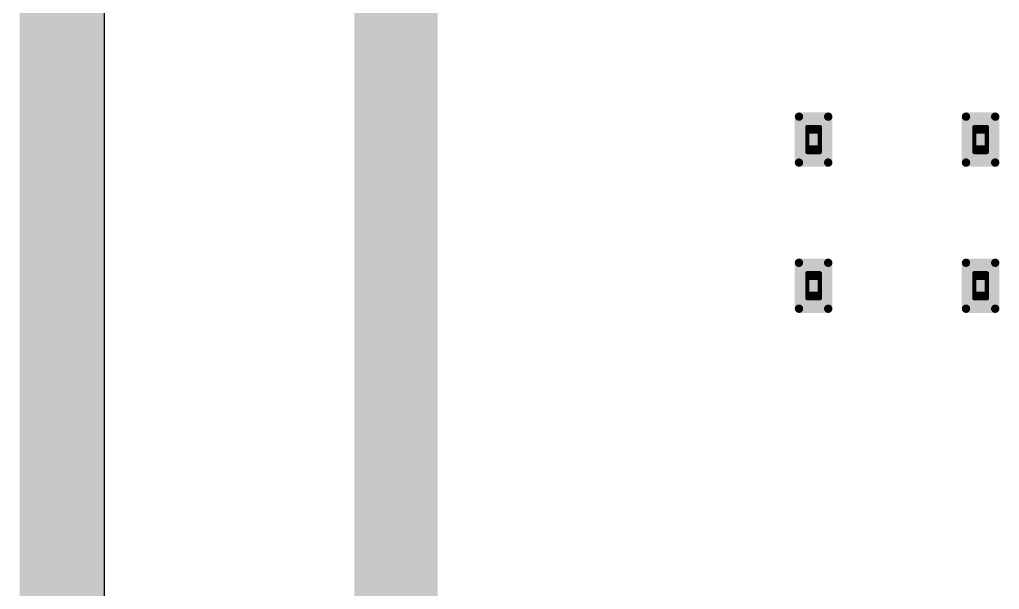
# Model space of a CAD drawing. Header units: millimetres. Extents: x 169 to 355, y 129 to 253.
# Drawn here: x 169.49 to 181.23, y 149.36 to 156.19 of the extents above; entities that cross this region are included whole.
import ezdxf

# ---------------------------------------------------------------- set-up
doc = ezdxf.new("R2010")
doc.units = ezdxf.units.MM
for name, color, linetype in [('BottomLayer', 5, 'Continuous'), ('InternalPlane1', 76, 'Continuous'), ('Mechanical1', 6, 'Continuous'), ('Mechanical15', 56, 'Continuous'), ('TopLayer', 1, 'Continuous'), ('TopPaste', 8, 'Continuous'), ('TopSolder', 216, 'Continuous')]:
    doc.layers.add(name, color=color, linetype=linetype)

# ---------------------------------------------------------------- blocks, each defined once
blk = doc.blocks.new('R03015_1393')
at = {"layer": 'Mechanical1'}
for points, const_width in [([(-0.15, 0.075), (0.15, 0.075)], 0.05), ([(-0.15, 0.075), (-0.15, -0.075)], 0.05), ([(-0.125, 0.075), (0.125, 0.075)], 0.01), ([(-0.125, 0.075), (-0.125, -0.075)], 0.01), ([(0.125, 0.075), (0.125, -0.075)], 0.01), ([(0.15, 0.075), (0.15, -0.075)], 0.05), ([(-0.15, -0.075), (0.15, -0.075)], 0.05), ([(-0.125, -0.075), (0.125, -0.075)], 0.01)]:
    blk.add_lwpolyline(points, dxfattribs=dict(at, const_width=const_width))
for points, const_width in [([(-0.162, 0.075, 1), (-0.137, 0.075, 1)], 0.025), ([(-0.162, 0.075, 1), (-0.137, 0.075, 1)], 0.025), ([(-0.128, 0.075, 1), (-0.123, 0.075, 1)], 0.005), ([(-0.128, 0.075, 1), (-0.123, 0.075, 1)], 0.005), ([(0.123, 0.075, 1), (0.128, 0.075, 1)], 0.005), ([(0.123, 0.075, 1), (0.128, 0.075, 1)], 0.005), ([(0.138, 0.075, 1), (0.163, 0.075, 1)], 0.025), ([(0.138, 0.075, 1), (0.163, 0.075, 1)], 0.025), ([(-0.162, -0.075, 1), (-0.137, -0.075, 1)], 0.025), ([(-0.162, -0.075, 1), (-0.137, -0.075, 1)], 0.025), ([(-0.128, -0.075, 1), (-0.123, -0.075, 1)], 0.005), ([(-0.128, -0.075, 1), (-0.123, -0.075, 1)], 0.005), ([(0.123, -0.075, 1), (0.128, -0.075, 1)], 0.005), ([(0.123, -0.075, 1), (0.128, -0.075, 1)], 0.005), ([(0.138, -0.075, 1), (0.163, -0.075, 1)], 0.025), ([(0.138, -0.075, 1), (0.163, -0.075, 1)], 0.025)]:
    blk.add_lwpolyline(points, format="xyb", close=True, dxfattribs=dict(at, const_width=const_width))
at = {"layer": 'Mechanical15', "const_width": 0.1}
for points in [[(-0.275, 0.175), (0.275, 0.175)], [(-0.275, 0.175), (-0.275, -0.175)], [(0.275, 0.175), (0.275, -0.175)], [(-0.275, -0.175), (0.275, -0.175)]]:
    blk.add_lwpolyline(points, dxfattribs=at)
at = {"layer": 'Mechanical15', "const_width": 0.05}
for points in [[(-0.3, 0.175, 1), (-0.25, 0.175, 1)], [(-0.3, 0.175, 1), (-0.25, 0.175, 1)], [(0.25, 0.175, 1), (0.3, 0.175, 1)], [(0.25, 0.175, 1), (0.3, 0.175, 1)], [(-0.3, -0.175, 1), (-0.25, -0.175, 1)], [(-0.3, -0.175, 1), (-0.25, -0.175, 1)], [(0.25, -0.175, 1), (0.3, -0.175, 1)], [(0.25, -0.175, 1), (0.3, -0.175, 1)]]:
    blk.add_lwpolyline(points, format="xyb", close=True, dxfattribs=at)
at = {"layer": 'TopLayer', "const_width": 0.025}
for points in [[(-0.158, 0.05, 1), (-0.133, 0.05, 1)], [(-0.107, 0.05, 1), (-0.082, 0.05, 1)], [(0.082, 0.05, 1), (0.107, 0.05, 1)], [(0.133, 0.05, 1), (0.158, 0.05, 1)], [(-0.158, -0.05, 1), (-0.133, -0.05, 1)], [(-0.107, -0.05, 1), (-0.082, -0.05, 1)], [(0.082, -0.05, 1), (0.107, -0.05, 1)], [(0.133, -0.05, 1), (0.158, -0.05, 1)]]:
    blk.add_lwpolyline(points, format="xyb", close=True, dxfattribs=at)
at = {"layer": 'TopLayer'}
for points in [[(-0.17, 0.05), (-0.17, -0.05), (-0.07, 0.05), (-0.07, -0.05)], [(-0.145, 0.075), (-0.145, -0.075), (-0.095, 0.075), (-0.095, -0.075)], [(0.07, 0.05), (0.07, -0.05), (0.17, 0.05), (0.17, -0.05)], [(0.095, 0.075), (0.095, -0.075), (0.145, 0.075), (0.145, -0.075)]]:
    blk.add_solid(points, dxfattribs=at)
at = {"layer": 'TopPaste', "const_width": 0.025}
for points in [[(-0.158, 0.05, 1), (-0.133, 0.05, 1)], [(-0.107, 0.05, 1), (-0.082, 0.05, 1)], [(0.082, 0.05, 1), (0.107, 0.05, 1)], [(0.133, 0.05, 1), (0.158, 0.05, 1)], [(-0.158, -0.05, 1), (-0.133, -0.05, 1)], [(-0.107, -0.05, 1), (-0.082, -0.05, 1)], [(0.082, -0.05, 1), (0.107, -0.05, 1)], [(0.133, -0.05, 1), (0.158, -0.05, 1)]]:
    blk.add_lwpolyline(points, format="xyb", close=True, dxfattribs=at)
at = {"layer": 'TopPaste'}
for points in [[(-0.17, 0.05), (-0.17, -0.05), (-0.07, 0.05), (-0.07, -0.05)], [(-0.145, 0.075), (-0.145, -0.075), (-0.095, 0.075), (-0.095, -0.075)], [(0.07, 0.05), (0.07, -0.05), (0.17, 0.05), (0.17, -0.05)], [(0.095, 0.075), (0.095, -0.075), (0.145, 0.075), (0.145, -0.075)]]:
    blk.add_solid(points, dxfattribs=at)
at = {"layer": 'TopSolder', "const_width": 0.127}
for points in [[(-0.208, 0.05, 1), (-0.082, 0.05, 1)], [(-0.158, 0.05, 1), (-0.032, 0.05, 1)], [(0.032, 0.05, 1), (0.158, 0.05, 1)], [(0.082, 0.05, 1), (0.208, 0.05, 1)], [(-0.208, -0.05, 1), (-0.082, -0.05, 1)], [(-0.158, -0.05, 1), (-0.032, -0.05, 1)], [(0.032, -0.05, 1), (0.158, -0.05, 1)], [(0.082, -0.05, 1), (0.208, -0.05, 1)]]:
    blk.add_lwpolyline(points, format="xyb", close=True, dxfattribs=at)
at = {"layer": 'TopSolder'}
for points in [[(-0.145, 0.177), (-0.145, -0.177), (-0.095, 0.177), (-0.095, -0.177)], [(0.095, 0.177), (0.095, -0.177), (0.145, 0.177), (0.145, -0.177)], [(-0.272, 0.05), (-0.272, -0.05), (0.032, 0.05), (0.032, -0.05)], [(-0.032, 0.05), (-0.032, -0.05), (0.272, 0.05), (0.272, -0.05)]]:
    blk.add_solid(points, dxfattribs=at)
blk = doc.blocks.new('R03015_1397')
at = {"layer": 'Mechanical1'}
for points, const_width in [([(-0.15, 0.075), (0.15, 0.075)], 0.05), ([(-0.15, 0.075), (-0.15, -0.075)], 0.05), ([(-0.125, 0.075), (0.125, 0.075)], 0.01), ([(-0.125, 0.075), (-0.125, -0.075)], 0.01), ([(0.125, 0.075), (0.125, -0.075)], 0.01), ([(0.15, 0.075), (0.15, -0.075)], 0.05), ([(-0.15, -0.075), (0.15, -0.075)], 0.05), ([(-0.125, -0.075), (0.125, -0.075)], 0.01)]:
    blk.add_lwpolyline(points, dxfattribs=dict(at, const_width=const_width))
for points, const_width in [([(-0.162, 0.075, 1), (-0.137, 0.075, 1)], 0.025), ([(-0.162, 0.075, 1), (-0.137, 0.075, 1)], 0.025), ([(-0.128, 0.075, 1), (-0.123, 0.075, 1)], 0.005), ([(-0.128, 0.075, 1), (-0.123, 0.075, 1)], 0.005), ([(0.123, 0.075, 1), (0.128, 0.075, 1)], 0.005), ([(0.123, 0.075, 1), (0.128, 0.075, 1)], 0.005), ([(0.138, 0.075, 1), (0.163, 0.075, 1)], 0.025), ([(0.138, 0.075, 1), (0.163, 0.075, 1)], 0.025), ([(-0.162, -0.075, 1), (-0.137, -0.075, 1)], 0.025), ([(-0.162, -0.075, 1), (-0.137, -0.075, 1)], 0.025), ([(-0.128, -0.075, 1), (-0.123, -0.075, 1)], 0.005), ([(-0.128, -0.075, 1), (-0.123, -0.075, 1)], 0.005), ([(0.123, -0.075, 1), (0.128, -0.075, 1)], 0.005), ([(0.123, -0.075, 1), (0.128, -0.075, 1)], 0.005), ([(0.138, -0.075, 1), (0.163, -0.075, 1)], 0.025), ([(0.138, -0.075, 1), (0.163, -0.075, 1)], 0.025)]:
    blk.add_lwpolyline(points, format="xyb", close=True, dxfattribs=dict(at, const_width=const_width))
at = {"layer": 'Mechanical15', "const_width": 0.1}
for points in [[(-0.275, 0.175), (0.275, 0.175)], [(-0.275, 0.175), (-0.275, -0.175)], [(0.275, 0.175), (0.275, -0.175)], [(-0.275, -0.175), (0.275, -0.175)]]:
    blk.add_lwpolyline(points, dxfattribs=at)
at = {"layer": 'Mechanical15', "const_width": 0.05}
for points in [[(-0.3, 0.175, 1), (-0.25, 0.175, 1)], [(-0.3, 0.175, 1), (-0.25, 0.175, 1)], [(0.25, 0.175, 1), (0.3, 0.175, 1)], [(0.25, 0.175, 1), (0.3, 0.175, 1)], [(-0.3, -0.175, 1), (-0.25, -0.175, 1)], [(-0.3, -0.175, 1), (-0.25, -0.175, 1)], [(0.25, -0.175, 1), (0.3, -0.175, 1)], [(0.25, -0.175, 1), (0.3, -0.175, 1)]]:
    blk.add_lwpolyline(points, format="xyb", close=True, dxfattribs=at)
at = {"layer": 'TopLayer', "const_width": 0.025}
for points in [[(-0.158, 0.05, 1), (-0.133, 0.05, 1)], [(-0.107, 0.05, 1), (-0.082, 0.05, 1)], [(0.082, 0.05, 1), (0.107, 0.05, 1)], [(0.133, 0.05, 1), (0.158, 0.05, 1)], [(-0.158, -0.05, 1), (-0.133, -0.05, 1)], [(-0.107, -0.05, 1), (-0.082, -0.05, 1)], [(0.082, -0.05, 1), (0.107, -0.05, 1)], [(0.133, -0.05, 1), (0.158, -0.05, 1)]]:
    blk.add_lwpolyline(points, format="xyb", close=True, dxfattribs=at)
at = {"layer": 'TopLayer'}
for points in [[(-0.17, 0.05), (-0.17, -0.05), (-0.07, 0.05), (-0.07, -0.05)], [(-0.145, 0.075), (-0.145, -0.075), (-0.095, 0.075), (-0.095, -0.075)], [(0.07, 0.05), (0.07, -0.05), (0.17, 0.05), (0.17, -0.05)], [(0.095, 0.075), (0.095, -0.075), (0.145, 0.075), (0.145, -0.075)]]:
    blk.add_solid(points, dxfattribs=at)
at = {"layer": 'TopPaste', "const_width": 0.025}
for points in [[(-0.158, 0.05, 1), (-0.133, 0.05, 1)], [(-0.107, 0.05, 1), (-0.082, 0.05, 1)], [(0.082, 0.05, 1), (0.107, 0.05, 1)], [(0.133, 0.05, 1), (0.158, 0.05, 1)], [(-0.158, -0.05, 1), (-0.133, -0.05, 1)], [(-0.107, -0.05, 1), (-0.082, -0.05, 1)], [(0.082, -0.05, 1), (0.107, -0.05, 1)], [(0.133, -0.05, 1), (0.158, -0.05, 1)]]:
    blk.add_lwpolyline(points, format="xyb", close=True, dxfattribs=at)
at = {"layer": 'TopPaste'}
for points in [[(-0.17, 0.05), (-0.17, -0.05), (-0.07, 0.05), (-0.07, -0.05)], [(-0.145, 0.075), (-0.145, -0.075), (-0.095, 0.075), (-0.095, -0.075)], [(0.07, 0.05), (0.07, -0.05), (0.17, 0.05), (0.17, -0.05)], [(0.095, 0.075), (0.095, -0.075), (0.145, 0.075), (0.145, -0.075)]]:
    blk.add_solid(points, dxfattribs=at)
at = {"layer": 'TopSolder', "const_width": 0.127}
for points in [[(-0.208, 0.05, 1), (-0.082, 0.05, 1)], [(-0.158, 0.05, 1), (-0.032, 0.05, 1)], [(0.032, 0.05, 1), (0.158, 0.05, 1)], [(0.082, 0.05, 1), (0.208, 0.05, 1)], [(-0.208, -0.05, 1), (-0.082, -0.05, 1)], [(-0.158, -0.05, 1), (-0.032, -0.05, 1)], [(0.032, -0.05, 1), (0.158, -0.05, 1)], [(0.082, -0.05, 1), (0.208, -0.05, 1)]]:
    blk.add_lwpolyline(points, format="xyb", close=True, dxfattribs=at)
at = {"layer": 'TopSolder'}
for points in [[(-0.145, 0.177), (-0.145, -0.177), (-0.095, 0.177), (-0.095, -0.177)], [(0.095, 0.177), (0.095, -0.177), (0.145, 0.177), (0.145, -0.177)], [(-0.272, 0.05), (-0.272, -0.05), (0.032, 0.05), (0.032, -0.05)], [(-0.032, 0.05), (-0.032, -0.05), (0.272, 0.05), (0.272, -0.05)]]:
    blk.add_solid(points, dxfattribs=at)
blk = doc.blocks.new('R03015_1408')
at = {"layer": 'Mechanical1'}
for points, const_width in [([(-0.15, 0.075), (0.15, 0.075)], 0.05), ([(-0.15, 0.075), (-0.15, -0.075)], 0.05), ([(-0.125, 0.075), (0.125, 0.075)], 0.01), ([(-0.125, 0.075), (-0.125, -0.075)], 0.01), ([(0.125, 0.075), (0.125, -0.075)], 0.01), ([(0.15, 0.075), (0.15, -0.075)], 0.05), ([(-0.15, -0.075), (0.15, -0.075)], 0.05), ([(-0.125, -0.075), (0.125, -0.075)], 0.01)]:
    blk.add_lwpolyline(points, dxfattribs=dict(at, const_width=const_width))
for points, const_width in [([(-0.162, 0.075, 1), (-0.137, 0.075, 1)], 0.025), ([(-0.162, 0.075, 1), (-0.137, 0.075, 1)], 0.025), ([(-0.128, 0.075, 1), (-0.123, 0.075, 1)], 0.005), ([(-0.128, 0.075, 1), (-0.123, 0.075, 1)], 0.005), ([(0.123, 0.075, 1), (0.128, 0.075, 1)], 0.005), ([(0.123, 0.075, 1), (0.128, 0.075, 1)], 0.005), ([(0.138, 0.075, 1), (0.163, 0.075, 1)], 0.025), ([(0.138, 0.075, 1), (0.163, 0.075, 1)], 0.025), ([(-0.162, -0.075, 1), (-0.137, -0.075, 1)], 0.025), ([(-0.162, -0.075, 1), (-0.137, -0.075, 1)], 0.025), ([(-0.128, -0.075, 1), (-0.123, -0.075, 1)], 0.005), ([(-0.128, -0.075, 1), (-0.123, -0.075, 1)], 0.005), ([(0.123, -0.075, 1), (0.128, -0.075, 1)], 0.005), ([(0.123, -0.075, 1), (0.128, -0.075, 1)], 0.005), ([(0.138, -0.075, 1), (0.163, -0.075, 1)], 0.025), ([(0.138, -0.075, 1), (0.163, -0.075, 1)], 0.025)]:
    blk.add_lwpolyline(points, format="xyb", close=True, dxfattribs=dict(at, const_width=const_width))
at = {"layer": 'Mechanical15', "const_width": 0.1}
for points in [[(-0.275, 0.175), (0.275, 0.175)], [(-0.275, 0.175), (-0.275, -0.175)], [(0.275, 0.175), (0.275, -0.175)], [(-0.275, -0.175), (0.275, -0.175)]]:
    blk.add_lwpolyline(points, dxfattribs=at)
at = {"layer": 'Mechanical15', "const_width": 0.05}
for points in [[(-0.3, 0.175, 1), (-0.25, 0.175, 1)], [(-0.3, 0.175, 1), (-0.25, 0.175, 1)], [(0.25, 0.175, 1), (0.3, 0.175, 1)], [(0.25, 0.175, 1), (0.3, 0.175, 1)], [(-0.3, -0.175, 1), (-0.25, -0.175, 1)], [(-0.3, -0.175, 1), (-0.25, -0.175, 1)], [(0.25, -0.175, 1), (0.3, -0.175, 1)], [(0.25, -0.175, 1), (0.3, -0.175, 1)]]:
    blk.add_lwpolyline(points, format="xyb", close=True, dxfattribs=at)
at = {"layer": 'TopLayer', "const_width": 0.025}
for points in [[(-0.158, 0.05, 1), (-0.133, 0.05, 1)], [(-0.107, 0.05, 1), (-0.082, 0.05, 1)], [(0.082, 0.05, 1), (0.107, 0.05, 1)], [(0.133, 0.05, 1), (0.158, 0.05, 1)], [(-0.158, -0.05, 1), (-0.133, -0.05, 1)], [(-0.107, -0.05, 1), (-0.082, -0.05, 1)], [(0.082, -0.05, 1), (0.107, -0.05, 1)], [(0.133, -0.05, 1), (0.158, -0.05, 1)]]:
    blk.add_lwpolyline(points, format="xyb", close=True, dxfattribs=at)
at = {"layer": 'TopLayer'}
for points in [[(-0.17, 0.05), (-0.17, -0.05), (-0.07, 0.05), (-0.07, -0.05)], [(-0.145, 0.075), (-0.145, -0.075), (-0.095, 0.075), (-0.095, -0.075)], [(0.07, 0.05), (0.07, -0.05), (0.17, 0.05), (0.17, -0.05)], [(0.095, 0.075), (0.095, -0.075), (0.145, 0.075), (0.145, -0.075)]]:
    blk.add_solid(points, dxfattribs=at)
at = {"layer": 'TopPaste', "const_width": 0.025}
for points in [[(-0.158, 0.05, 1), (-0.133, 0.05, 1)], [(-0.107, 0.05, 1), (-0.082, 0.05, 1)], [(0.082, 0.05, 1), (0.107, 0.05, 1)], [(0.133, 0.05, 1), (0.158, 0.05, 1)], [(-0.158, -0.05, 1), (-0.133, -0.05, 1)], [(-0.107, -0.05, 1), (-0.082, -0.05, 1)], [(0.082, -0.05, 1), (0.107, -0.05, 1)], [(0.133, -0.05, 1), (0.158, -0.05, 1)]]:
    blk.add_lwpolyline(points, format="xyb", close=True, dxfattribs=at)
at = {"layer": 'TopPaste'}
for points in [[(-0.17, 0.05), (-0.17, -0.05), (-0.07, 0.05), (-0.07, -0.05)], [(-0.145, 0.075), (-0.145, -0.075), (-0.095, 0.075), (-0.095, -0.075)], [(0.07, 0.05), (0.07, -0.05), (0.17, 0.05), (0.17, -0.05)], [(0.095, 0.075), (0.095, -0.075), (0.145, 0.075), (0.145, -0.075)]]:
    blk.add_solid(points, dxfattribs=at)
at = {"layer": 'TopSolder', "const_width": 0.127}
for points in [[(-0.208, 0.05, 1), (-0.082, 0.05, 1)], [(-0.158, 0.05, 1), (-0.032, 0.05, 1)], [(0.032, 0.05, 1), (0.158, 0.05, 1)], [(0.082, 0.05, 1), (0.208, 0.05, 1)], [(-0.208, -0.05, 1), (-0.082, -0.05, 1)], [(-0.158, -0.05, 1), (-0.032, -0.05, 1)], [(0.032, -0.05, 1), (0.158, -0.05, 1)], [(0.082, -0.05, 1), (0.208, -0.05, 1)]]:
    blk.add_lwpolyline(points, format="xyb", close=True, dxfattribs=at)
at = {"layer": 'TopSolder'}
for points in [[(-0.145, 0.177), (-0.145, -0.177), (-0.095, 0.177), (-0.095, -0.177)], [(0.095, 0.177), (0.095, -0.177), (0.145, 0.177), (0.145, -0.177)], [(-0.272, 0.05), (-0.272, -0.05), (0.032, 0.05), (0.032, -0.05)], [(-0.032, 0.05), (-0.032, -0.05), (0.272, 0.05), (0.272, -0.05)]]:
    blk.add_solid(points, dxfattribs=at)
blk = doc.blocks.new('R03015_1412')
at = {"layer": 'Mechanical1'}
for points, const_width in [([(-0.15, 0.075), (0.15, 0.075)], 0.05), ([(-0.15, 0.075), (-0.15, -0.075)], 0.05), ([(-0.125, 0.075), (0.125, 0.075)], 0.01), ([(-0.125, 0.075), (-0.125, -0.075)], 0.01), ([(0.125, 0.075), (0.125, -0.075)], 0.01), ([(0.15, 0.075), (0.15, -0.075)], 0.05), ([(-0.15, -0.075), (0.15, -0.075)], 0.05), ([(-0.125, -0.075), (0.125, -0.075)], 0.01)]:
    blk.add_lwpolyline(points, dxfattribs=dict(at, const_width=const_width))
for points, const_width in [([(-0.162, 0.075, 1), (-0.137, 0.075, 1)], 0.025), ([(-0.162, 0.075, 1), (-0.137, 0.075, 1)], 0.025), ([(-0.128, 0.075, 1), (-0.123, 0.075, 1)], 0.005), ([(-0.128, 0.075, 1), (-0.123, 0.075, 1)], 0.005), ([(0.123, 0.075, 1), (0.128, 0.075, 1)], 0.005), ([(0.123, 0.075, 1), (0.128, 0.075, 1)], 0.005), ([(0.138, 0.075, 1), (0.163, 0.075, 1)], 0.025), ([(0.138, 0.075, 1), (0.163, 0.075, 1)], 0.025), ([(-0.162, -0.075, 1), (-0.137, -0.075, 1)], 0.025), ([(-0.162, -0.075, 1), (-0.137, -0.075, 1)], 0.025), ([(-0.128, -0.075, 1), (-0.123, -0.075, 1)], 0.005), ([(-0.128, -0.075, 1), (-0.123, -0.075, 1)], 0.005), ([(0.123, -0.075, 1), (0.128, -0.075, 1)], 0.005), ([(0.123, -0.075, 1), (0.128, -0.075, 1)], 0.005), ([(0.138, -0.075, 1), (0.163, -0.075, 1)], 0.025), ([(0.138, -0.075, 1), (0.163, -0.075, 1)], 0.025)]:
    blk.add_lwpolyline(points, format="xyb", close=True, dxfattribs=dict(at, const_width=const_width))
at = {"layer": 'Mechanical15', "const_width": 0.1}
for points in [[(-0.275, 0.175), (0.275, 0.175)], [(-0.275, 0.175), (-0.275, -0.175)], [(0.275, 0.175), (0.275, -0.175)], [(-0.275, -0.175), (0.275, -0.175)]]:
    blk.add_lwpolyline(points, dxfattribs=at)
at = {"layer": 'Mechanical15', "const_width": 0.05}
for points in [[(-0.3, 0.175, 1), (-0.25, 0.175, 1)], [(-0.3, 0.175, 1), (-0.25, 0.175, 1)], [(0.25, 0.175, 1), (0.3, 0.175, 1)], [(0.25, 0.175, 1), (0.3, 0.175, 1)], [(-0.3, -0.175, 1), (-0.25, -0.175, 1)], [(-0.3, -0.175, 1), (-0.25, -0.175, 1)], [(0.25, -0.175, 1), (0.3, -0.175, 1)], [(0.25, -0.175, 1), (0.3, -0.175, 1)]]:
    blk.add_lwpolyline(points, format="xyb", close=True, dxfattribs=at)
at = {"layer": 'TopLayer', "const_width": 0.025}
for points in [[(-0.158, 0.05, 1), (-0.133, 0.05, 1)], [(-0.107, 0.05, 1), (-0.082, 0.05, 1)], [(0.082, 0.05, 1), (0.107, 0.05, 1)], [(0.133, 0.05, 1), (0.158, 0.05, 1)], [(-0.158, -0.05, 1), (-0.133, -0.05, 1)], [(-0.107, -0.05, 1), (-0.082, -0.05, 1)], [(0.082, -0.05, 1), (0.107, -0.05, 1)], [(0.133, -0.05, 1), (0.158, -0.05, 1)]]:
    blk.add_lwpolyline(points, format="xyb", close=True, dxfattribs=at)
at = {"layer": 'TopLayer'}
for points in [[(-0.17, 0.05), (-0.17, -0.05), (-0.07, 0.05), (-0.07, -0.05)], [(-0.145, 0.075), (-0.145, -0.075), (-0.095, 0.075), (-0.095, -0.075)], [(0.07, 0.05), (0.07, -0.05), (0.17, 0.05), (0.17, -0.05)], [(0.095, 0.075), (0.095, -0.075), (0.145, 0.075), (0.145, -0.075)]]:
    blk.add_solid(points, dxfattribs=at)
at = {"layer": 'TopPaste', "const_width": 0.025}
for points in [[(-0.158, 0.05, 1), (-0.133, 0.05, 1)], [(-0.107, 0.05, 1), (-0.082, 0.05, 1)], [(0.082, 0.05, 1), (0.107, 0.05, 1)], [(0.133, 0.05, 1), (0.158, 0.05, 1)], [(-0.158, -0.05, 1), (-0.133, -0.05, 1)], [(-0.107, -0.05, 1), (-0.082, -0.05, 1)], [(0.082, -0.05, 1), (0.107, -0.05, 1)], [(0.133, -0.05, 1), (0.158, -0.05, 1)]]:
    blk.add_lwpolyline(points, format="xyb", close=True, dxfattribs=at)
at = {"layer": 'TopPaste'}
for points in [[(-0.17, 0.05), (-0.17, -0.05), (-0.07, 0.05), (-0.07, -0.05)], [(-0.145, 0.075), (-0.145, -0.075), (-0.095, 0.075), (-0.095, -0.075)], [(0.07, 0.05), (0.07, -0.05), (0.17, 0.05), (0.17, -0.05)], [(0.095, 0.075), (0.095, -0.075), (0.145, 0.075), (0.145, -0.075)]]:
    blk.add_solid(points, dxfattribs=at)
at = {"layer": 'TopSolder', "const_width": 0.127}
for points in [[(-0.208, 0.05, 1), (-0.082, 0.05, 1)], [(-0.158, 0.05, 1), (-0.032, 0.05, 1)], [(0.032, 0.05, 1), (0.158, 0.05, 1)], [(0.082, 0.05, 1), (0.208, 0.05, 1)], [(-0.208, -0.05, 1), (-0.082, -0.05, 1)], [(-0.158, -0.05, 1), (-0.032, -0.05, 1)], [(0.032, -0.05, 1), (0.158, -0.05, 1)], [(0.082, -0.05, 1), (0.208, -0.05, 1)]]:
    blk.add_lwpolyline(points, format="xyb", close=True, dxfattribs=at)
at = {"layer": 'TopSolder'}
for points in [[(-0.145, 0.177), (-0.145, -0.177), (-0.095, 0.177), (-0.095, -0.177)], [(0.095, 0.177), (0.095, -0.177), (0.145, 0.177), (0.145, -0.177)], [(-0.272, 0.05), (-0.272, -0.05), (0.032, 0.05), (0.032, -0.05)], [(-0.032, 0.05), (-0.032, -0.05), (0.272, 0.05), (0.272, -0.05)]]:
    blk.add_solid(points, dxfattribs=at)

msp = doc.modelspace()

# ---------------------------------------------------------------- linework, layer by layer
at = {"layer": 'BottomLayer', "const_width": 1}
msp.add_lwpolyline([(174, 134), (174, 246)], dxfattribs=at)
at = {"layer": 'InternalPlane1'}
msp.add_line((170.51, 130.51), (170.51, 249.49), dxfattribs=at)
at = {"layer": 'InternalPlane1', "const_width": 1.016}
msp.add_lwpolyline([(170, 130), (170, 250)], dxfattribs=at)
at = {"layer": 'Mechanical15', "const_width": 0.5}
msp.add_lwpolyline([(170, 130), (170, 250)], dxfattribs=at)
at = {"layer": 'TopLayer', "const_width": 1}
msp.add_lwpolyline([(174, 134), (174, 246)], dxfattribs=at)

# ---------------------------------------------------------------- block references
at = {"rotation": 90}
for name, p in [('R03015_1393', (179, 154.75)), ('R03015_1397', (181, 154.75)), ('R03015_1408', (179, 153)), ('R03015_1412', (181, 153))]:
    msp.add_blockref(name, p, dxfattribs=at)

doc.saveas('drawing.dxf')
